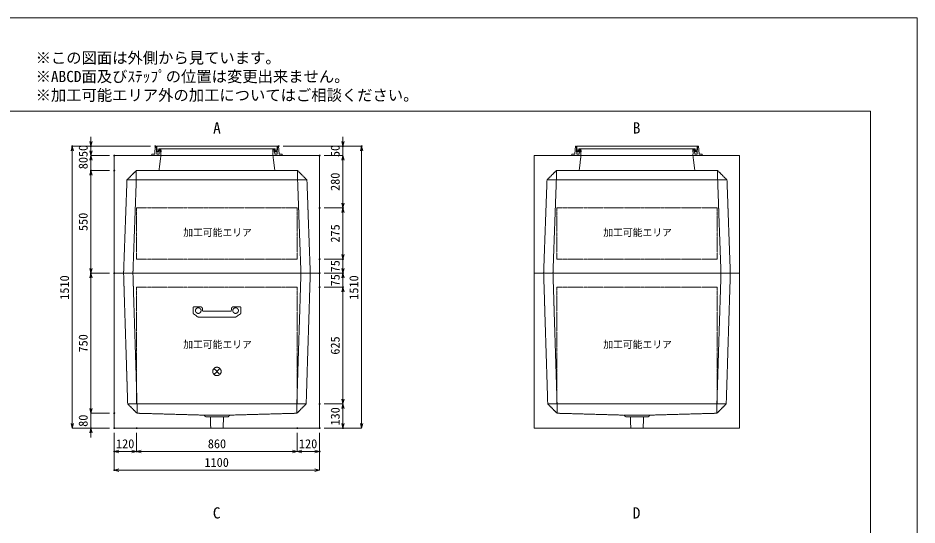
# Model space of a CAD drawing. Units: millimetres, scale not verified. Extents: x -3712 to 3712, y -2625 to 2625.
# Drawn here: x -1103 to 3712, y -91 to 2625 of the extents above; entities that cross this region are included whole.
import ezdxf
from ezdxf.enums import TextEntityAlignment as Align

# ---------------------------------------------------------------- set-up
doc = ezdxf.new("R2010")
doc.units = ezdxf.units.MM
doc.header["$LTSCALE"] = 10
doc.header["$PDMODE"] = 32
doc.header["$PDSIZE"] = 5
doc.linetypes.add('LONG_DASHED1', pattern=[7, 6, -1])
doc.linetypes.add('LONG_DOUBLE_CHAIN', pattern=[21.8, 18, -1, 0.6, -0.6, 0.6, -1])
for name, color, linetype, lineweight in [('0-0_D-TTL', 7, 'Continuous', 9), ('0-1_Defpoints', 7, 'Continuous', 9), ('0-3_D-TTL-TXT', 7, 'Continuous', 9), ('0-4_D-STR-TXT', 7, 'Continuous', 9), ('0-5_D-STR-DIM', 3, 'Continuous', 9), ('0-6_0', 7, 'Continuous', 9), ('0-7_D-STR', 7, 'LONG_DASHED1', 9), ('0-9_D-STR-STR3', 2, 'LONG_DASHED1', 9), ('0-A_D-STR-STR5', 1, 'LONG_DOUBLE_CHAIN', 9), ('0-B_D-STR-STR4', 134, 'Continuous', 9)]:
    doc.layers.add(name, color=color, linetype=linetype, lineweight=lineweight)
doc.styles.add('ＭＳ ゴシック', font='')
doc.styles.get('ＭＳ ゴシック').set_extended_font_data('MS Gothic')

# ---------------------------------------------------------------- blocks, each defined once
blk = doc.blocks.new('A$C4DE05FD1')
at = {"layer": '0-0_D-TTL', "color": 134}
for p, q in [((2000, 38000), (57400, 38000)), ((57400, 38000), (57400, 2000))]:
    blk.add_line(p, q, dxfattribs=at)
at = {"layer": '0-1_Defpoints', "color": 134}
for p, q in [((0, 42000), (59400, 42000)), ((59400, 42000), (59400, 0))]:
    blk.add_line(p, q, dxfattribs=at)
at = {"layer": '0-3_D-TTL-TXT', "style": 'ＭＳ ゴシック'}
for s, p in [('※この図面は外側から見ています。', (21630.46, 39907.83)), ('※ABCD面及びｽﾃｯﾌﾟの位置は変更出来ません。', (21630.46, 39107.83)), ('※加工可能エリア外の加工についてはご相談ください。', (21630.46, 38307.83))]:
    blk.add_text(s, height=481.1, dxfattribs=at).set_placement(p, align=Align.BOTTOM_LEFT)
blk = doc.blocks.new('_Open30')
at = {"layer": '0-6_0'}
blk.add_line((0, 0), (-10, 0), dxfattribs=at)
blk.add_lwpolyline([(-10, 2.679), (0, 0), (-10, -2.679)], dxfattribs=at)
blk = doc.blocks.new('A$C31CA379A')
at = {"layer": '0-4_D-STR-TXT', "style": 'ＭＳ ゴシック'}
for s, p in [('A', (-162.94, -1095.26)), ('B', (17819.31, -1095.26)), ('C', (-175.69, -17595.27)), ('D', (17819.31, -17595.27))]:
    blk.add_text(s, height=481.1, dxfattribs=at).set_placement(p, align=Align.BOTTOM_LEFT)
blk = doc.blocks.new('A$C27844A11')
at = {"layer": '0-9_D-STR-STR3'}
for p, q in [((-1280, 500), (-1280, 226.8)), ((-1230, 550), (-879.2, 550)), ((1230, 550), (879.2, 550)), ((1280, 500), (1280, 226.8)), ((-1257.7, 185.2), (-1030.2, 16.8)), ((974.7, 0), (-974.7, 0)), ((-779.6, 458.7), (-771, 360.6)), ((721.2, 315), (-721.2, 315)), ((779.6, 458.7), (771, 360.6)), ((1257.7, 185.2), (1030.2, 16.8))]:
    blk.add_line(p, q, dxfattribs=at)
for centre in [(-1000, 350), (1000, 350)]:
    blk.add_circle(centre, 150, dxfattribs=at)
for centre, radius, start, end in [((-1230, 500), 50, 90, 180), ((-879.2, 450), 100, 5, 90), ((879.2, 450), 100, 90, 175), ((1230, 500), 50, 0, 90), ((-1230, 226.8), 50, 180, 236.30993), ((-974.7, 100), 100, 236.30993, 270), ((-721.2, 365), 50, 185, 270), ((721.2, 365), 50, 270, 355), ((974.7, 100), 100, 270, 303.69007), ((1230, 226.8), 50, 303.69007, 0)]:
    blk.add_arc(centre, radius, start, end, dxfattribs=at)
blk = doc.blocks.new('A$C21BA6C9D')
at = {"layer": '0-7_D-STR'}
for p, q in [((-3000, 6300), (-3100, 5500)), ((3000, 6300), (3100, 5500)), ((-4820, 5000), (-4320, 5500)), ((-4320, 5000), (-4320, 5500)), ((4320, 5000), (4320, 5500)), ((-4820, 5000), (-5000, 0)), ((4820, 5000), (-4820, 5000)), ((-4320, 5000), (-4500, 0)), ((4320, 5000), (4500, 0)), ((4820, 5000), (5000, 0))]:
    blk.add_line(p, q, dxfattribs=at)
at = {"layer": '0-7_D-STR', "linetype": 'Continuous'}
for p in [(5500, 6300), (-5500, 0)]:
    blk.add_line(p, (5500, 0), dxfattribs=at)
blk.add_lwpolyline([(-5500, 0), (-5500, 6300), (5500, 6300)], dxfattribs=at)
at = {"layer": '0-7_D-STR'}
blk.add_lwpolyline([(4820, 5000), (4320, 5500), (-4320, 5500)], dxfattribs=at)
at = {"layer": '0-A_D-STR-STR5'}
for p, q in [((-4300, 3500), (-4300, 750)), ((4300, 3500), (-4300, 3500)), ((4300, 3500), (4300, 750)), ((4300, 750), (-4300, 750))]:
    blk.add_line(p, q, dxfattribs=at)
blk = doc.blocks.new('A$C7CE826D1')
at = {"layer": '0-7_D-STR', "linetype": 'Continuous'}
for p, q in [((-5500, 0), (5500, 0)), ((-5500, -8300), (-5500, 0)), ((5500, -8300), (5500, 0)), ((-5500, -8300), (5500, -8300))]:
    blk.add_line(p, q, dxfattribs=at)
at = {"layer": '0-7_D-STR'}
for p, q in [((-5000, 0), (-4780, -7000)), ((-4500, 0), (-4280, -7000)), ((4500, 0), (4280, -7000)), ((5000, 0), (4780, -7000)), ((-4280, -7500), (-4780, -7000)), ((4780, -7000), (-4780, -7000)), ((-4280, -7500), (-4280, -7000)), ((4280, -7500), (4780, -7000)), ((4280, -7500), (4280, -7000)), ((-4280, -7500), (-700, -7600)), ((-600, -7690), (-700, -7600)), ((700, -7600), (-700, -7600)), ((600, -7690), (-600, -7690)), ((-333, -8300), (-352, -7690)), ((333, -8300), (352, -7690)), ((600, -7690), (700, -7600)), ((4280, -7500), (700, -7600))]:
    blk.add_line(p, q, dxfattribs=at)
at = {"layer": '0-A_D-STR-STR5'}
for p, q in [((4300, -750), (-4300, -750)), ((-4300, -750), (-4300, -7000)), ((4300, -750), (4300, -7000)), ((4300, -7000), (-4300, -7000))]:
    blk.add_line(p, q, dxfattribs=at)
blk = doc.blocks.new('A$C284D0AE2')
at = {"layer": '0-B_D-STR-STR4'}
for p, q in [((-3300, 500), (-3327.8, 98.6)), ((-3250, 500), (-3300, 500)), ((-3221.3, 98.6), (-3250, 500)), ((-3225, 500), (-3225, 370)), ((-3490, 80), (-3500, 0)), ((-3500, 0), (3500, 0)), ((-3347.8, 80), (-3490, 80)), ((-3225, 370), (-3219.2, 370)), ((-3209.2, 360.9), (-3195, 200)), ((-3117.8, 80), (-3201.4, 80)), ((-3195, 200), (-3145, 200)), ((-3145, 200), (-3115, 370)), ((-3115, 370), (3115, 370)), ((-3090, 370), (-3106.2, 200.7)), ((-3106.2, 200.7), (-3086.1, 200.7)), ((-3070, 340), (-3098, 97.7)), ((-3000, 370), (-3090, 370)), ((-3020, 340), (-3070, 340)), ((-3000, 0), (-3020, 340)), ((-3011.8, 200.7), (-2991.8, 200.7)), ((-2991.8, 200.7), (-3000, 370)), ((3000, 370), (3090, 370)), ((3106.2, 200.7), (3086.1, 200.7)), ((3090, 370), (3106.2, 200.7)), ((3117.8, 80), (3201.4, 80)), ((3347.8, 80), (3490, 80)), ((3490, 80), (3500, 0))]:
    blk.add_line(p, q, dxfattribs=at)
for points in [[(-3225, 500), (3225, 500), (3225, 370), (3219.2, 370)], [(3221.3, 98.6), (3250, 500), (3300, 500), (3327.8, 98.6)], [(3011.8, 200.7), (2991.8, 200.7), (3000, 370)], [(3000, 0), (3020, 340), (3070, 340), (3098, 97.7)], [(3209.2, 360.9), (3195, 200), (3145, 200), (3115, 370)]]:
    blk.add_lwpolyline(points, dxfattribs=at)
for centre, radius, start, end in [((-3347.8, 100), 20, 270, 356.0372), ((-3201.4, 100), 20, 184.08562, 270), ((-3219.2, 360), 10, 5.04245, 90), ((-3117.8, 100), 20, 270, 353.41806), ((3117.8, 100), 20, 186.58194, 270), ((3201.4, 100), 20, 270, 355.91438), ((3219.2, 360), 10, 90, 174.95755), ((3347.8, 100), 20, 183.9628, 270)]:
    blk.add_arc(centre, radius, start, end, dxfattribs=at)
blk = doc.blocks.new('A$C1C640AAB')
at = {"layer": '0-A_D-STR-STR5'}
for p, q in [((-159.1, -159.1), (159.1, 159.1)), ((-159.1, 159.1), (159.1, -159.1))]:
    blk.add_line(p, q, dxfattribs=at)
blk.add_circle((0, 0), 225, dxfattribs=at)
blk = doc.blocks.new('A$C34abb710')
at = {"layer": '0-7_D-STR'}
blk.add_blockref('A$C7CE826D1', (0, 0), dxfattribs=at)
at = {"layer": '0-A_D-STR-STR5'}
blk.add_blockref('A$C1C640AAB', (0, -5260), dxfattribs=at)

msp = doc.modelspace()

# ---------------------------------------------------------------- linework, layer by layer
at = {"layer": '0-1_Defpoints'}
for p in [(-812.5, 1937.5), (-712.5, 1937.5), (-367.5, 1937.5), (292.5, 1937.5), (637.5, 1937.5), (737.5, 1937.5), (-587.5, 1887.5), (512.5, 1887.5), (-712.5, 1807.5), (-587.5, 1807.5), (512.5, 1607.5), (512.5, 1607.5), (637.5, 1607.5), (512.5, 1332.5), (512.5, 1332.5), (637.5, 1332.5), (-712.5, 1257.5), (-587.5, 1257.5), (-587.5, 1257.5), (512.5, 1257.5), (637.5, 1257.5), (512.5, 1182.5), (512.5, 1182.5), (637.5, 1182.5), (512.5, 557.5), (-587.5, 507.5), (-712.5, 427.5), (-587.5, 427.5), (-587.5, 427.5), (-587.5, 427.5), (-467.5, 427.5), (392.5, 427.5), (512.5, 427.5), (512.5, 427.5), (512.5, 427.5), (637.5, 427.5), (-587.5, 302.5), (-467.5, 302.5), (512.5, 302.5), (-587.5, 202.5)]:
    msp.add_point(p, dxfattribs=at)
at = {"layer": '0-5_D-STR-DIM'}
for p, q in [((-712.5, 1962.5), (-712.5, 1987.5)), ((637.5, 1962.5), (637.5, 1987.5)), ((-392.5, 1937.5), (-812.5, 1937.5)), ((-712.5, 1912.5), (-712.5, 1937.5)), ((-392.5, 1937.5), (-712.5, 1937.5)), ((-712.5, 1887.5), (-712.5, 1937.5)), ((317.5, 1937.5), (637.5, 1937.5)), ((317.5, 1937.5), (737.5, 1937.5)), ((637.5, 1887.5), (637.5, 1937.5)), ((-812.5, 452.5), (-812.5, 1912.5)), ((-612.5, 1887.5), (-712.5, 1887.5)), ((-712.5, 1887.5), (-712.5, 1807.5)), ((-612.5, 1887.5), (-712.5, 1887.5)), ((537.5, 1887.5), (637.5, 1887.5)), ((537.5, 1887.5), (637.5, 1887.5)), ((737.5, 452.5), (737.5, 1912.5)), ((-712.5, 1862.5), (-712.5, 1837.5)), ((637.5, 1862.5), (637.5, 1632.5)), ((637.5, 1862.5), (637.5, 1837.5)), ((-612.5, 1807.5), (-712.5, 1807.5)), ((-612.5, 1807.5), (-712.5, 1807.5)), ((-712.5, 1782.5), (-712.5, 1757.5)), ((-712.5, 1282.5), (-712.5, 1782.5)), ((537.5, 1607.5), (637.5, 1607.5)), ((537.5, 1607.5), (637.5, 1607.5)), ((637.5, 1582.5), (637.5, 1357.5)), ((637.5, 1357.5), (637.5, 1382.5)), ((537.5, 1332.5), (637.5, 1332.5)), ((537.5, 1332.5), (637.5, 1332.5)), ((637.5, 1332.5), (637.5, 1257.5)), ((637.5, 1282.5), (637.5, 1307.5)), ((-612.5, 1257.5), (-712.5, 1257.5)), ((-612.5, 1257.5), (-712.5, 1257.5)), ((537.5, 1257.5), (637.5, 1257.5)), ((537.5, 1257.5), (637.5, 1257.5)), ((637.5, 1182.5), (637.5, 1257.5)), ((-712.5, 532.5), (-712.5, 1232.5)), ((637.5, 1232.5), (637.5, 1207.5)), ((537.5, 1182.5), (637.5, 1182.5)), ((537.5, 1182.5), (637.5, 1182.5)), ((637.5, 1157.5), (637.5, 1132.5)), ((637.5, 582.5), (637.5, 1157.5)), ((-712.5, 532.5), (-712.5, 557.5)), ((537.5, 557.5), (637.5, 557.5)), ((537.5, 557.5), (637.5, 557.5)), ((637.5, 532.5), (637.5, 452.5)), ((-612.5, 507.5), (-712.5, 507.5)), ((-712.5, 507.5), (-712.5, 427.5)), ((-612.5, 507.5), (-712.5, 507.5)), ((-612.5, 427.5), (-812.5, 427.5)), ((-612.5, 427.5), (-712.5, 427.5)), ((-712.5, 402.5), (-712.5, 377.5)), ((-587.5, 402.5), (-587.5, 202.5)), ((-587.5, 402.5), (-587.5, 302.5)), ((-467.5, 402.5), (-467.5, 302.5)), ((-467.5, 402.5), (-467.5, 302.5)), ((392.5, 402.5), (392.5, 302.5)), ((392.5, 402.5), (392.5, 302.5)), ((512.5, 402.5), (512.5, 302.5)), ((512.5, 402.5), (512.5, 202.5)), ((537.5, 427.5), (637.5, 427.5)), ((537.5, 427.5), (737.5, 427.5)), ((-492.5, 302.5), (-562.5, 302.5)), ((367.5, 302.5), (-442.5, 302.5)), ((417.5, 302.5), (487.5, 302.5)), ((487.5, 202.5), (-562.5, 202.5))]:
    msp.add_line(p, q, dxfattribs=at)

# ---------------------------------------------------------------- block references
at = {"layer": '0-0_D-TTL', "xscale": 0.125, "yscale": 0.125}
msp.add_blockref('A$C4DE05FD1', (-3712.5, -2625), dxfattribs=at)
at = {"layer": '0-4_D-STR-TXT', "xscale": 0.125, "yscale": 0.125}
msp.add_blockref('A$C31CA379A', (-37.5, 2125), dxfattribs=at)
at = {"layer": '0-5_D-STR-DIM', "xscale": 2.5, "yscale": 2.5}
for p, rotation in [((-812.5, 1937.5), 90), ((-712.5, 1937.5), 270), ((637.5, 1937.5), 270), ((737.5, 1937.5), 90), ((-712.5, 1887.5), 270), ((-712.5, 1887.5), 90), ((637.5, 1887.5), 90), ((637.5, 1887.5), 90), ((-712.5, 1807.5), 90), ((-712.5, 1807.5), 90), ((637.5, 1607.5), 270), ((637.5, 1607.5), 90), ((637.5, 1332.5), 270), ((637.5, 1332.5), 270), ((-712.5, 1257.5), 270), ((-712.5, 1257.5), 90), ((637.5, 1257.5), 270), ((637.5, 1257.5), 90), ((637.5, 1182.5), 90), ((637.5, 1182.5), 90), ((637.5, 557.5), 270), ((-712.5, 507.5), 270), ((-712.5, 507.5), 270), ((637.5, 557.5), 90), ((-812.5, 427.5), 270), ((637.5, 427.5), 270), ((737.5, 427.5), 270), ((-712.5, 427.5), 90), ((-587.5, 302.5), 180), ((-467.5, 302.5), 180), ((392.5, 302.5), 180), ((-587.5, 202.5), 180)]:
    msp.add_blockref('_Open30', p, dxfattribs=dict(at, rotation=rotation))
for p in [(-467.5, 302.5), (392.5, 302.5), (512.5, 302.5), (512.5, 202.5)]:
    msp.add_blockref('_Open30', p, dxfattribs=at)
at = {"layer": '0-7_D-STR', "xscale": 0.1, "yscale": 0.1}
for name, p in [('A$C21BA6C9D', (-37.5, 1257.5)), ('A$C21BA6C9D', (2212.5, 1257.5)), ('A$C34abb710', (-37.5, 1257.5)), ('A$C7CE826D1', (2212.5, 1257.5))]:
    msp.add_blockref(name, p, dxfattribs=at)
at = {"layer": '0-9_D-STR-STR3', "xscale": 0.1, "yscale": 0.1}
msp.add_blockref('A$C27844A11', (-37.5, 1022.5), dxfattribs=at)
at = {"layer": '0-B_D-STR-STR4', "xscale": 0.1, "yscale": 0.1}
for p in [(-37.5, 1887.5), (2212.5, 1887.5)]:
    msp.add_blockref('A$C284D0AE2', p, dxfattribs=at)

# ---------------------------------------------------------------- texts
at = {"layer": '0-5_D-STR-DIM', "style": 'ＭＳ ゴシック'}
for s, p in [('50', (-715.75, 1879.88)), ('50', (634.25, 1879.88)), ('80', (-715.75, 1814.88)), ('280', (634.25, 1698.5)), ('550', (-715.75, 1483.63)), ('275', (634.25, 1421.65)), ('75', (634.25, 1262.4)), ('1510', (-815.75, 1115.6)), ('75', (634.25, 1187.4)), ('1510', (734.25, 1115.6)), ('750', (-715.75, 833)), ('625', (634.25, 821.4)), ('130', (634.25, 441.85)), ('80', (-715.75, 434.88))]:
    msp.add_text(s, height=48.09, rotation=90, dxfattribs=at).set_placement(p, align=Align.BOTTOM_LEFT)
for s, p in [('120', (-578.15, 305.75)), ('860', (-86.38, 305.75)), ('120', (401.85, 305.75)), ('1100', (-104.4, 205.75))]:
    msp.add_text(s, height=48.09, dxfattribs=at).set_placement(p, align=Align.BOTTOM_LEFT)
at = {"layer": '0-A_D-STR-STR5', "style": 'ＭＳ ゴシック'}
for p in [(-217.98, 1444.97), (2032.02, 1444.97), (-217.98, 844.97), (2032.02, 844.97)]:
    msp.add_text('加工可能エリア', height=38.49, dxfattribs=at).set_placement(p, align=Align.BOTTOM_LEFT)

doc.saveas('drawing.dxf')
